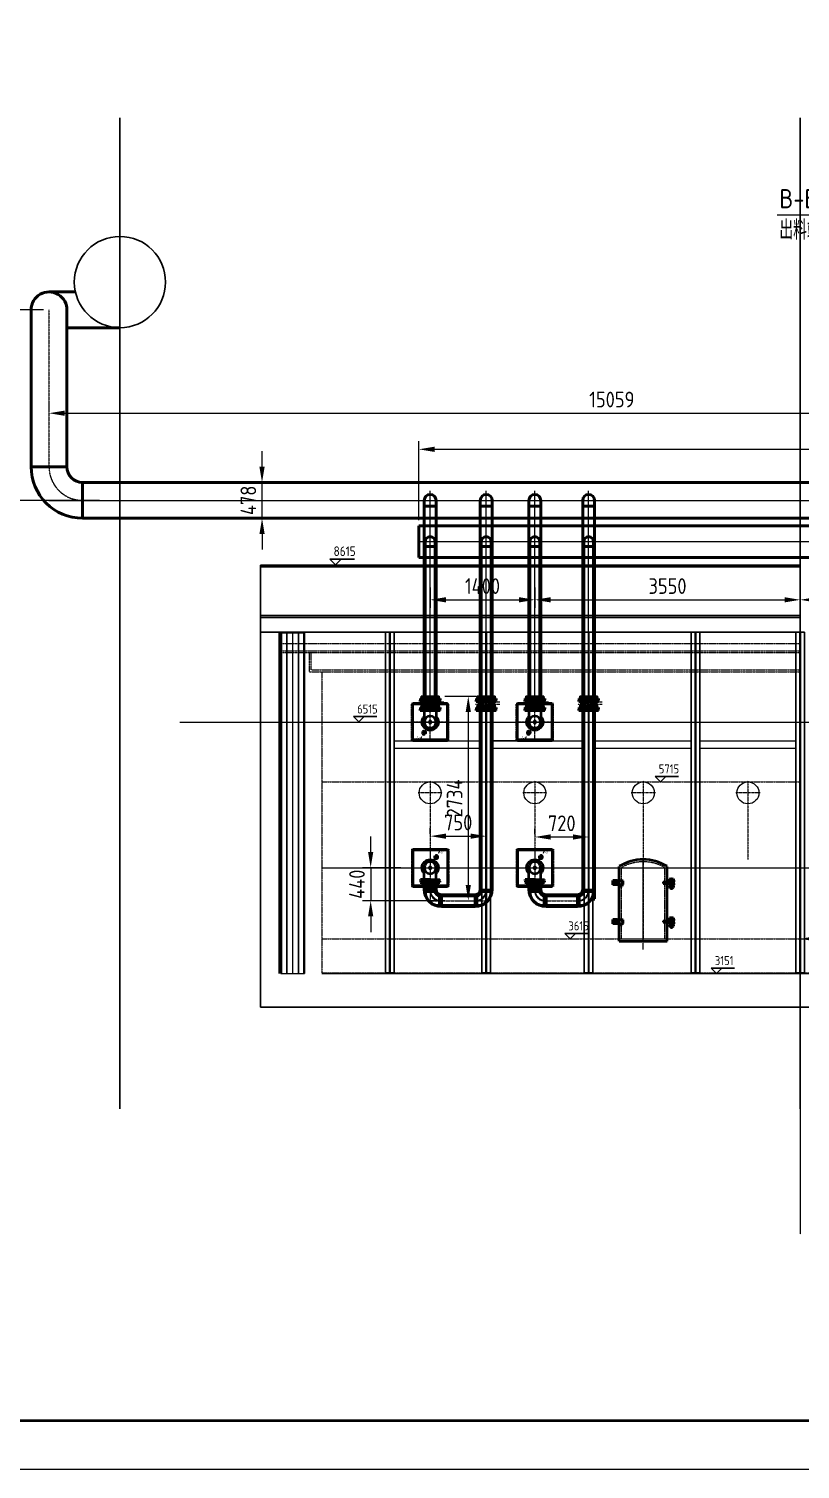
# Model space of a CAD drawing. Header units: millimetres. Extents: x -11969 to 47316, y 514 to 81306.
# Drawn here: x 6634 to 16953, y 42696 to 61964 of the extents above; entities that cross this region are included whole.
import ezdxf

# ---------------------------------------------------------------- set-up
doc = ezdxf.new("R2010")
doc.units = ezdxf.units.MM
for name, pattern in [('CENTER', [2, 1.25, -0.25, 0.25, -0.25]), ('DASHED2', [0.375, 0.25, -0.125]), ('PHANTOM2', [1.25, 0.625, -0.125, 0.125, -0.125, 0.125, -0.125])]:
    doc.linetypes.add(name, pattern=pattern)
for name, color, linetype, lineweight in [('2D', 4, 'PHANTOM2', 20), ('BIAOZHU', 3, 'Continuous', 25), ('gas', 2, 'Continuous', 50), ('SHI', 7, 'Continuous', 40), ('WEN', 3, 'Continuous', 20), ('XI', 2, 'Continuous', 20), ('XU', 6, 'DASHED2', 20), ('ZHONG', 1, 'CENTER', 20)]:
    doc.layers.add(name, color=color, linetype=linetype, lineweight=lineweight)
doc.layers.add('air', color=7, linetype='Continuous', lineweight=50, true_color=0x77bec0)
doc.layers.add('HAN', color=9, linetype='Continuous')
doc.styles.add('GB', font='gbenor.shx', dxfattribs={"bigfont": 'gbcbig.shx'})
doc.dimstyles.new('ISO-25$0', dxfattribs={"dimscale": 40, "dimtxt": 3.5, "dimasz": 3.5, "dimexe": 1, "dimexo": 0.2, "dimgap": 1.2, "dimtad": 1, "dimtoh": 1, "dimdec": 1, "dimzin": 9, "dimdsep": 46, "dimtxsty": 'GB', "dimcen": 0, "dimclrd": 3, "dimclre": 3, "dimclrt": 256, "dimadec": 0, "dimazin": 2, "dimtfac": 1, "dimtdec": 1, "dimtix": 1, "dimtmove": 0, "dimatfit": 3, "dimldrblk": 'DOTSMALL', "dimfxl": 0, "dimlwd": -1, "dimlwe": 20, "dimarcsym": 0})
doc.dimstyles.new('ISO-60', dxfattribs={"dimscale": 60, "dimtxt": 3.5, "dimasz": 3.5, "dimexe": 1.8, "dimexo": 1.25, "dimgap": 1.3, "dimtad": 1, "dimrnd": 1, "dimdsep": 46, "dimtxsty": 'GB', "dimcen": 0, "dimclrd": 3, "dimclre": 3, "dimclrt": 256, "dimadec": 0, "dimazin": 0, "dimtfac": 1, "dimtix": 1, "dimtmove": 0, "dimatfit": 3, "dimldrblk": 'DOTSMALL', "dimfxl": 0, "dimlwd": 20, "dimlwe": 20, "dimarcsym": 0})

# ---------------------------------------------------------------- blocks, each defined once
blk = doc.blocks.new('正标高')
at = {"layer": 'BIAOZHU'}
for p, q in [((-2.4, 2.4), (8, 2.4)), ((-2.4, 2.4), (0, 0)), ((2.4, 2.4), (0, 0))]:
    blk.add_line(p, q, dxfattribs=at)
at = {"layer": 'BIAOZHU', "style": 'GB', "flags": 10}
blk.add_attdef('+', (-3.12, 3.76), '', height=4, dxfattribs=at)
at = {"layer": 'BIAOZHU', "style": 'GB'}
blk.add_attdef('1000', (-0.7624, 3.76), '', height=4, dxfattribs=at)
blk = doc.blocks.new('A$C62880422')
at = {"layer": '2D'}
for p, q in [((0, 6), (0, 506)), ((0, 506), (18, 506)), ((482, 506), (500, 506)), ((500, 6), (500, 506)), ((0, 6), (18, 6)), ((483, 6), (500, 6))]:
    blk.add_line(p, q, dxfattribs=at)
at = {"layer": 'SHI'}
for p, q in [((20, 6), (20, 506)), ((20, 506), (480, 506)), ((20, 494), (480, 494)), ((250, 428), (120, 428)), ((120, 428), (120, 413)), ((250, 413), (120, 413)), ((133, 454), (250, 454)), ((133, 440), (133, 454)), ((133, 440), (250, 440)), ((150, 431), (147, 428)), ((250, 431), (150, 431)), ((161, 454), (163, 456)), ((163, 456), (250, 456)), ((171, 413), (171, 256)), ((184, 431), (184, 440)), ((338, 456), (250, 456)), ((368, 454), (250, 454)), ((368, 440), (250, 440)), ((250, 431), (350, 431)), ((250, 428), (380, 428)), ((250, 413), (380, 413)), ((317, 431), (317, 440)), ((330, 413), (330, 256)), ((340, 454), (338, 456)), ((350, 431), (353, 428)), ((368, 440), (368, 454)), ((380, 428), (380, 413)), ((480, 6), (480, 506)), ((20, 18), (480, 18)), ((20, 6), (480, 6)), ((314, 108), (319, 98)), ((346, 127), (352, 117))]:
    blk.add_line(p, q, dxfattribs=at)
for radius in [79.5, 13.5]:
    blk.add_circle((250, 256), radius, dxfattribs=at)
blk.add_arc((250, 256), 110, 136.5544, 43.4456, dxfattribs=at)
blk.add_ellipse((330, 118), major_axis=(9.6, -16.7), ratio=0.984808, start_param=1.570796, end_param=4.712389, dxfattribs=at)
for major_axis, ratio in [((-16.5, -9.5), 0.984808), ((-13.4, -7.7), 0.95304)]:
    blk.add_ellipse((336, 108), major_axis=major_axis, ratio=ratio, dxfattribs=at)
at = {"layer": 'WEN', "color": 3, "lineweight": 20}
blk.add_line((366, 56), (381, 29), dxfattribs=at)
at = {"layer": 'WEN', "color": 3}
blk.add_solid([(363, 54), (369, 58), (355, 74)], dxfattribs=at)
at = {"layer": 'ZHONG'}
for p, q in [((80, 486), (80, 512)), ((138, 435), (138, 405)), ((250, 26), (250, 487)), ((363, 435), (363, 405)), ((420, 486), (420, 512)), ((14, 256), (486, 256)), ((80, 27), (80, 0)), ((317, 97), (355, 119)), ((319, 137), (347, 89)), ((420, 27), (420, 0))]:
    blk.add_line(p, q, dxfattribs=at)
at = {"layer": 'ZHONG', "ltscale": 0.2}
for p, q in [((150, 434), (150, 460)), ((350, 434), (350, 460))]:
    blk.add_line(p, q, dxfattribs=at)
at = {"layer": 'WEN', "insert": (388, 59), "char_height": 21, "width": 46.34, "attachment_point": 1, "style": 'GB'}
blk.add_mtext('点火孔', dxfattribs=at)
blk = doc.blocks.new('*D43')
at = {"layer": 'Defpoints', "color": 0}
for p in [(16953, 50191), (18353, 50191), (18353, 49791)]:
    blk.add_point(p, dxfattribs=at)
at = {"layer": 'WEN', "color": 3, "linetype": 'ByBlock', "lineweight": 20}
for p, q in [((16953, 50183), (16953, 49751)), ((18353, 50183), (18353, 49751))]:
    blk.add_line(p, q, dxfattribs=at)
at = {"layer": 'WEN', "color": 3}
blk.add_line((17093, 49791), (18213, 49791), dxfattribs=at)
for points in [[(17093, 49814), (17093, 49768), (16953, 49791)], [(18213, 49814), (18213, 49768), (18353, 49791)]]:
    blk.add_solid(points, dxfattribs=at)
at = {"layer": 'WEN', "insert": (17653, 49909), "char_height": 140, "attachment_point": 5, "style": 'GB'}
blk.add_mtext('1400', dxfattribs=at)
blk = doc.blocks.new('_DotSmall')
at = {"color": 0, "linetype": 'ByBlock', "const_width": 0.5}
blk.add_lwpolyline([(-0.0625, 0, 1), (0.0625, 0, 1)], format="xyb", close=True, dxfattribs=at)
blk = doc.blocks.new('A$C7B3D596B')
at = {"layer": 'HAN'}
for p, q in [((0, 4556), (0, 0)), ((0, 4556), (116, 4556)), ((54, 4556), (54, 0)), ((62, 4556), (62, 0)), ((116, 4556), (116, 0)), ((0, 0), (116, 0))]:
    blk.add_line(p, q, dxfattribs=at)
at = {"layer": 'ZHONG', "color": 1}
blk.add_line((58, 4556), (58, 0), dxfattribs=at)
blk = doc.blocks.new('A$C057B138B')
for p, q in [((545, 841), (545, -3715)), ((552, 841), (552, -3715)), ((623, 841), (623, -3715)), ((781, 841), (781, -3715)), ((852, 841), (852, -3715)), ((859, 841), (859, -3715))]:
    blk.add_line(p, q)
at = {"layer": 'ZHONG', "color": 1, "ltscale": 0.5}
blk.add_line((702, 841), (702, -3715), dxfattribs=at)
blk = doc.blocks.new('A$C74004488')
at = {"layer": 'WEN'}
for p, q in [((0, 4556), (314, 4556)), ((0, 0), (314, 0))]:
    blk.add_line(p, q, dxfattribs=at)
blk.add_blockref('A$C057B138B', (-545, 3715))
blk = doc.blocks.new('A$C63FB37FF')
at = {"layer": '2D'}
for p, q in [((122, 143), (122, 1095)), ((702, 143), (702, 1095)), ((122, 143), (702, 143))]:
    blk.add_line(p, q, dxfattribs=at)
blk.add_arc((412, 593), 580, 60, 120, dxfattribs=at)
at = {"layer": 'HAN'}
for p, q in [((778, 816), (778, 826)), ((803, 816), (803, 826)), ((778, 296), (778, 306)), ((803, 296), (803, 306))]:
    blk.add_line(p, q, dxfattribs=at)
at = {"layer": 'SHI'}
for p, q in [((92, 113), (92, 1112)), ((732, 113), (732, 1112)), ((4, 863), (4, 923)), ((64, 923), (4, 923)), ((64, 863), (4, 863)), ((142, 918), (9, 918)), ((9, 918), (9, 897)), ((9, 888), (9, 868)), ((9, 868), (142, 868)), ((64, 918), (64, 923)), ((64, 863), (64, 868)), ((92, 848), (132, 848)), ((132, 868), (132, 848)), ((142, 868), (142, 918)), ((681, 903), (681, 883)), ((681, 903), (816, 903)), ((681, 883), (816, 883)), ((761, 926), (761, 906)), ((761, 926), (821, 926)), ((761, 906), (821, 906)), ((761, 883), (761, 863)), ((761, 883), (821, 883)), ((761, 863), (821, 863)), ((770, 945), (763, 941)), ((763, 941), (763, 926)), ((763, 926), (818, 926)), ((770, 855), (763, 851)), ((763, 851), (763, 830)), ((770, 826), (763, 830)), ((768, 863), (768, 855)), ((768, 863), (814, 863)), ((768, 855), (814, 855)), ((770, 945), (811, 945)), ((770, 855), (811, 855)), ((770, 826), (811, 826)), ((776, 906), (776, 903)), ((776, 818), (776, 826)), ((806, 818), (776, 818)), ((776, 818), (778, 816)), ((777, 941), (777, 926)), ((777, 851), (777, 830)), ((778, 816), (803, 816)), ((803, 816), (806, 818)), ((805, 941), (805, 926)), ((805, 851), (805, 830)), ((806, 906), (806, 903)), ((806, 818), (806, 826)), ((811, 945), (818, 941)), ((811, 855), (818, 851)), ((811, 826), (818, 830)), ((814, 863), (814, 855)), ((816, 903), (816, 883)), ((818, 941), (818, 926)), ((818, 851), (818, 830)), ((821, 926), (821, 906)), ((821, 883), (821, 863)), ((64, 403), (4, 403)), ((4, 343), (4, 403)), ((142, 398), (9, 398)), ((9, 398), (9, 377)), ((64, 398), (64, 403)), ((142, 348), (142, 398)), ((761, 406), (761, 386)), ((761, 406), (821, 406)), ((761, 386), (821, 386)), ((770, 425), (763, 421)), ((763, 421), (763, 406)), ((763, 406), (818, 406)), ((770, 425), (811, 425)), ((776, 386), (776, 383)), ((777, 421), (777, 406)), ((805, 421), (805, 406)), ((806, 386), (806, 383)), ((811, 425), (818, 421)), ((818, 421), (818, 406)), ((821, 406), (821, 386)), ((64, 343), (4, 343)), ((9, 368), (9, 348)), ((9, 348), (142, 348)), ((64, 343), (64, 348)), ((92, 328), (132, 328)), ((132, 348), (132, 328)), ((681, 383), (681, 363)), ((681, 383), (816, 383)), ((681, 363), (816, 363)), ((761, 363), (761, 343)), ((761, 363), (821, 363)), ((761, 343), (821, 343)), ((770, 335), (763, 331)), ((763, 331), (763, 310)), ((770, 306), (763, 310)), ((768, 343), (768, 335)), ((768, 343), (814, 343)), ((768, 335), (814, 335)), ((770, 335), (811, 335)), ((770, 306), (811, 306)), ((776, 298), (776, 306)), ((806, 298), (776, 298)), ((776, 298), (778, 296)), ((777, 331), (777, 310)), ((778, 296), (803, 296)), ((803, 296), (806, 298)), ((805, 331), (805, 310)), ((806, 298), (806, 306)), ((811, 335), (818, 331)), ((811, 306), (818, 310)), ((814, 343), (814, 335)), ((816, 383), (816, 363)), ((818, 331), (818, 310)), ((821, 363), (821, 343)), ((92, 113), (732, 113))]:
    blk.add_line(p, q, dxfattribs=at)
for points in [[(48, 869), (61, 893), (48, 917), (20, 917), (6, 893), (20, 869)], [(48, 349), (61, 373), (48, 397), (20, 397), (6, 373), (20, 349)]]:
    blk.add_lwpolyline(points, close=True, dxfattribs=at)
for centre in [(34, 893), (34, 373)]:
    blk.add_circle(centre, 24, dxfattribs=at)
for centre, radius, start, end in [((412, 593), 610, 58.3593, 121.6407), ((767, 932), 12.6, 41.5501, 78.4499), ((767, 842), 12.6, 41.5501, 78.4499), ((767, 839), 12.6, 281.5501, 318.4499), ((791, 919), 26, 57.7958, 122.2042), ((791, 829), 26, 57.7958, 122.2042), ((791, 852), 26, 237.7958, 302.2042), ((814, 932), 12.6, 101.5501, 138.4499), ((814, 842), 12.6, 101.5501, 138.4499), ((814, 839), 12.6, 221.5501, 258.4499), ((767, 412), 12.6, 41.5501, 78.4499), ((791, 399), 26, 57.7958, 122.2042), ((814, 412), 12.6, 101.5501, 138.4499), ((767, 322), 12.6, 41.5501, 78.4499), ((767, 319), 12.6, 281.5501, 318.4499), ((791, 309), 26, 57.7958, 122.2042), ((791, 332), 26, 237.7958, 302.2042), ((814, 322), 12.6, 101.5501, 138.4499), ((814, 319), 12.6, 221.5501, 258.4499)]:
    blk.add_arc(centre, radius, start, end, dxfattribs=at)
at = {"layer": 'XU'}
for p, q in [((9, 897), (9, 888)), ((64, 918), (64, 868)), ((92, 918), (92, 868)), ((732, 903), (732, 883)), ((774, 906), (774, 926)), ((774, 903), (774, 883)), ((774, 883), (774, 863)), ((776, 926), (776, 906)), ((776, 903), (776, 863)), ((806, 926), (806, 906)), ((806, 903), (806, 863)), ((807, 906), (807, 926)), ((807, 903), (807, 883)), ((807, 883), (807, 863)), ((64, 398), (64, 348)), ((92, 398), (92, 348)), ((774, 386), (774, 406)), ((776, 406), (776, 386)), ((806, 406), (806, 386)), ((807, 386), (807, 406)), ((9, 377), (9, 368)), ((732, 383), (732, 363)), ((774, 383), (774, 363)), ((774, 363), (774, 343)), ((776, 383), (776, 343)), ((806, 383), (806, 343)), ((807, 383), (807, 363)), ((807, 363), (807, 343))]:
    blk.add_line(p, q, dxfattribs=at)
for centre in [(34, 893), (34, 373)]:
    blk.add_circle(centre, 16.5, dxfattribs=at)
at = {"layer": 'ZHONG', "ltscale": 2}
blk.add_line((412, 0), (412, 1215), dxfattribs=at)
at = {"layer": 'ZHONG'}
for p, q in [((67, 893), (0, 893)), ((62, 893), (6, 893)), ((34, 859), (34, 926)), ((34, 865), (34, 913)), ((791, 951), (791, 860)), ((791, 946), (791, 810)), ((34, 339), (34, 406)), ((34, 345), (34, 393)), ((791, 431), (791, 340)), ((791, 426), (791, 290)), ((67, 373), (0, 373)), ((62, 373), (6, 373))]:
    blk.add_line(p, q, dxfattribs=at)
blk = doc.blocks.new('蝶阀-DN125')
for p, q in [((-120, 80), (120, 80)), ((-120, 80), (-120, 63)), ((-120, 63), (-90, 63)), ((-120, 57), (-90, 57)), ((-120, 40), (-120, 57)), ((-120, 40), (120, 40)), ((-88, 60), (-90, 63)), ((-88, 60), (-90, 57)), ((-88, 60), (87, 60)), ((-88, 40), (-88, 0)), ((-88, 60), (87, 60)), ((-88, -40), (87, 40)), ((-88, -40), (-88, 0)), ((87, -40), (87, 40)), ((87, 60), (91, 63)), ((87, 60), (91, 57)), ((87, 40), (87, 10)), ((91, 63), (120, 63)), ((91, 57), (120, 57)), ((120, 80), (120, 63)), ((120, 40), (120, 57)), ((-120, -40), (120, -40)), ((-120, -40), (-120, -57)), ((-120, -57), (-90, -57)), ((-120, -63), (-90, -63)), ((-120, -80), (-120, -63)), ((-120, -80), (120, -80)), ((-88, -60), (-90, -57)), ((-88, -60), (-90, -63)), ((-88, -60), (87, -60)), ((-88, -60), (87, -60)), ((87, -60), (91, -57)), ((87, -60), (91, -63)), ((91, -57), (120, -57)), ((91, -63), (120, -63)), ((120, -40), (120, -57)), ((120, -80), (120, -63))]:
    blk.add_line(p, q)
at = {"layer": 'ZHONG'}
for p, q in [((183, 0), (-110, 0)), ((-100, 91), (-100, 34)), ((100, 91), (100, 34)), ((-100, -91), (-100, -34)), ((100, -91), (100, -34))]:
    blk.add_line(p, q, dxfattribs=at)
blk = doc.blocks.new('蝶阀-DN150')
blk.add_line((-100, -40), (100, 40))
at = {"layer": 'SHI'}
for p, q in [((-133, 80), (132, 80)), ((-133, 80), (-133, 63)), ((-133, 63), (-103, 63)), ((-133, 57), (-103, 57)), ((-133, 40), (-133, 57)), ((-133, 40), (132, 40)), ((-100, 60), (-103, 63)), ((-100, 60), (-103, 57)), ((-100, 60), (100, 60)), ((-100, 60), (100, 60)), ((-100, 40), (-100, 0)), ((-100, -40), (-100, 0)), ((100, 60), (103, 63)), ((100, 60), (103, 57)), ((100, 40), (100, 10)), ((100, -40), (100, 40)), ((103, 63), (132, 63)), ((103, 57), (132, 57)), ((132, 80), (132, 63)), ((132, 40), (132, 57)), ((-133, -40), (132, -40)), ((-133, -40), (-133, -57)), ((-133, -57), (-103, -57)), ((-133, -63), (-103, -63)), ((-133, -80), (-133, -63)), ((-133, -80), (132, -80)), ((-100, -60), (-103, -57)), ((-100, -60), (-103, -63)), ((-100, -60), (100, -60)), ((-100, -60), (100, -60)), ((100, -60), (103, -57)), ((100, -60), (103, -63)), ((103, -57), (132, -57)), ((103, -63), (132, -63)), ((132, -40), (132, -57)), ((132, -80), (132, -63))]:
    blk.add_line(p, q, dxfattribs=at)
at = {"layer": 'ZHONG'}
for p, q in [((183, 0), (-144, 0)), ((-112, 100), (-112, 30)), ((112, 29), (112, 100)), ((-112, -100), (-112, -26)), ((112, -23), (112, -100))]:
    blk.add_line(p, q, dxfattribs=at)
blk = doc.blocks.new('*D72')
at = {"layer": 'Defpoints', "color": 0}
for p in [(6904, 56760), (21963, 56822), (21963, 55895)]:
    blk.add_point(p, dxfattribs=at)
at = {"layer": 'WEN', "color": 3, "lineweight": 20}
for p, q in [((6904, 56835), (6904, 56930)), ((21963, 55970), (21963, 56930)), ((7114, 56822), (21753, 56822))]:
    blk.add_line(p, q, dxfattribs=at)
at = {"layer": 'WEN', "color": 3}
for points in [[(7114, 56857), (7114, 56787), (6904, 56822)], [(21753, 56857), (21753, 56787), (21963, 56822)]]:
    blk.add_solid(points, dxfattribs=at)
at = {"layer": 'WEN', "insert": (14433, 57005), "char_height": 210, "attachment_point": 5, "style": 'GB'}
blk.add_mtext('15059', dxfattribs=at)
blk = doc.blocks.new('*D73')
at = {"layer": 'Defpoints', "color": 0}
for p in [(12003, 54565), (13403, 54565), (13403, 54326)]:
    blk.add_point(p, dxfattribs=at)
at = {"layer": 'WEN', "color": 3, "lineweight": 20}
for p, q in [((12003, 54490), (12003, 54218)), ((13403, 54490), (13403, 54218)), ((12213, 54326), (13193, 54326))]:
    blk.add_line(p, q, dxfattribs=at)
at = {"layer": 'WEN', "color": 3}
for points in [[(12213, 54361), (12213, 54291), (12003, 54326)], [(13193, 54361), (13193, 54291), (13403, 54326)]]:
    blk.add_solid(points, dxfattribs=at)
at = {"layer": 'WEN', "insert": (12703, 54509), "char_height": 210, "attachment_point": 5, "style": 'GB'}
blk.add_mtext('1400', dxfattribs=at)
blk = doc.blocks.new('*D75')
at = {"layer": 'Defpoints', "color": 0}
for p in [(13403, 54565), (16953, 54657), (16953, 54326)]:
    blk.add_point(p, dxfattribs=at)
at = {"layer": 'WEN', "color": 3, "lineweight": 20}
for p, q in [((16953, 54582), (16953, 54218)), ((13403, 54490), (13403, 54218)), ((13613, 54326), (16743, 54326))]:
    blk.add_line(p, q, dxfattribs=at)
at = {"layer": 'WEN', "color": 3}
for points in [[(13613, 54361), (13613, 54291), (13403, 54326)], [(16743, 54361), (16743, 54291), (16953, 54326)]]:
    blk.add_solid(points, dxfattribs=at)
at = {"layer": 'WEN', "insert": (15178, 54509), "char_height": 210, "attachment_point": 5, "style": 'GB'}
blk.add_mtext('3550', dxfattribs=at)
blk = doc.blocks.new('*D76')
at = {"layer": 'Defpoints', "color": 0}
for p in [(16953, 54511), (20403, 54511), (20403, 54326)]:
    blk.add_point(p, dxfattribs=at)
at = {"layer": 'WEN', "color": 3, "lineweight": 20}
for p, q in [((16953, 54436), (16953, 54218)), ((20403, 54436), (20403, 54218)), ((17163, 54326), (20193, 54326))]:
    blk.add_line(p, q, dxfattribs=at)
at = {"layer": 'WEN', "color": 3}
for points in [[(17163, 54361), (17163, 54291), (16953, 54326)], [(20193, 54361), (20193, 54291), (20403, 54326)]]:
    blk.add_solid(points, dxfattribs=at)
at = {"layer": 'WEN', "insert": (18678, 54509), "char_height": 210, "attachment_point": 5, "style": 'GB'}
blk.add_mtext('3450', dxfattribs=at)
blk = doc.blocks.new('*D77')
at = {"layer": 'Defpoints', "color": 0}
for p in [(12003, 51118), (12753, 51164), (12753, 51145)]:
    blk.add_point(p, dxfattribs=at)
at = {"layer": 'WEN', "color": 3, "lineweight": 20}
for p, q in [((12003, 51193), (12003, 51272)), ((12753, 51220), (12753, 51272)), ((12213, 51164), (12543, 51164))]:
    blk.add_line(p, q, dxfattribs=at)
at = {"layer": 'WEN', "color": 3}
for points in [[(12213, 51199), (12213, 51129), (12003, 51164)], [(12543, 51199), (12543, 51129), (12753, 51164)]]:
    blk.add_solid(points, dxfattribs=at)
at = {"layer": 'WEN', "insert": (12378, 51347), "char_height": 210, "attachment_point": 5, "style": 'GB'}
blk.add_mtext('750', dxfattribs=at)
blk = doc.blocks.new('*D78')
at = {"layer": 'Defpoints', "color": 0}
for p in [(13403, 51115), (14123, 51153), (14123, 51115)]:
    blk.add_point(p, dxfattribs=at)
at = {"layer": 'WEN', "color": 3, "lineweight": 20}
for p, q in [((13403, 51190), (13403, 51261)), ((14123, 51190), (14123, 51261)), ((13613, 51153), (13913, 51153))]:
    blk.add_line(p, q, dxfattribs=at)
at = {"layer": 'WEN', "color": 3}
for points in [[(13613, 51188), (13613, 51118), (13403, 51153)], [(13913, 51188), (13913, 51118), (14123, 51153)]]:
    blk.add_solid(points, dxfattribs=at)
at = {"layer": 'WEN', "insert": (13763, 51336), "char_height": 210, "attachment_point": 5, "style": 'GB'}
blk.add_mtext('720', dxfattribs=at)
blk = doc.blocks.new('*D86')
at = {"color": 3, "lineweight": 20}
for p, q in [((11853, 55392), (11853, 56447)), ((12063, 56339), (25843, 56339)), ((26053, 56299), (26053, 56447))]:
    blk.add_line(p, q, dxfattribs=at)
at = {"color": 3}
for points in [[(12063, 56374), (12063, 56304), (11853, 56339)], [(25843, 56374), (25843, 56304), (26053, 56339)]]:
    blk.add_solid(points, dxfattribs=at)
at = {"layer": 'Defpoints', "color": 0}
for p in [(26053, 56339), (26053, 56224), (11853, 55317)]:
    blk.add_point(p, dxfattribs=at)
at = {"insert": (18953, 56522), "char_height": 210, "attachment_point": 5, "style": 'GB'}
blk.add_mtext('14200', dxfattribs=at)
blk = doc.blocks.new('*D87')
at = {"color": 3, "lineweight": 20}
for p, q in [((9754, 56105), (9754, 56315)), ((9679, 55895), (9646, 55895)), ((9754, 55417), (9754, 55895)), ((9679, 55417), (9646, 55417)), ((9754, 55207), (9754, 54997))]:
    blk.add_line(p, q, dxfattribs=at)
at = {"color": 3}
for points in [[(9719, 56105), (9789, 56105), (9754, 55895)], [(9719, 55207), (9789, 55207), (9754, 55417)]]:
    blk.add_solid(points, dxfattribs=at)
at = {"layer": 'Defpoints', "color": 0}
for p in [(9754, 55895), (9754, 55895), (9754, 55417)]:
    blk.add_point(p, dxfattribs=at)
at = {"insert": (9571, 55656), "char_height": 210, "attachment_point": 5, "rotation": 90, "style": 'GB'}
blk.add_mtext('478', dxfattribs=at)
blk = doc.blocks.new('*D96')
at = {"layer": 'BIAOZHU', "color": 3, "lineweight": 20}
for p, q in [((6829, 58205), (5558, 58205)), ((5666, 57995), (5666, 55866)), ((7578, 55656), (5558, 55656))]:
    blk.add_line(p, q, dxfattribs=at)
at = {"layer": 'BIAOZHU', "color": 3}
for points in [[(5631, 57995), (5701, 57995), (5666, 58205)], [(5631, 55866), (5701, 55866), (5666, 55656)]]:
    blk.add_solid(points, dxfattribs=at)
at = {"layer": 'Defpoints', "color": 0}
for p in [(6904, 58205), (5666, 55656), (7653, 55656)]:
    blk.add_point(p, dxfattribs=at)
at = {"layer": 'BIAOZHU', "insert": (5483, 56931), "char_height": 210, "attachment_point": 5, "rotation": 90, "style": 'GB'}
blk.add_mtext('2549', dxfattribs=at)
blk = doc.blocks.new('*D102')
at = {"layer": 'BIAOZHU', "color": 3, "lineweight": 20}
for p, q in [((12198, 53035), (12621, 53035)), ((12513, 52825), (12513, 50511)), ((12349, 50301), (12621, 50301))]:
    blk.add_line(p, q, dxfattribs=at)
at = {"layer": 'BIAOZHU', "color": 3}
for points in [[(12478, 52825), (12548, 52825), (12513, 53035)], [(12478, 50511), (12548, 50511), (12513, 50301)]]:
    blk.add_solid(points, dxfattribs=at)
at = {"layer": 'Defpoints', "color": 0}
for p in [(12123, 53035), (12274, 50301), (12513, 50301)]:
    blk.add_point(p, dxfattribs=at)
at = {"layer": 'BIAOZHU', "insert": (12330, 51668), "char_height": 210, "attachment_point": 5, "rotation": 90, "style": 'GB'}
blk.add_mtext('2734', dxfattribs=at)
blk = doc.blocks.new('*D107')
at = {"layer": 'BIAOZHU', "color": 3, "lineweight": 20}
for p, q in [((11207, 50951), (11207, 51161)), ((11612, 50741), (11099, 50741)), ((11207, 50741), (11207, 50301)), ((12199, 50301), (11099, 50301)), ((11207, 50091), (11207, 49881))]:
    blk.add_line(p, q, dxfattribs=at)
at = {"layer": 'BIAOZHU', "color": 3}
for points in [[(11172, 50951), (11242, 50951), (11207, 50741)], [(11172, 50091), (11242, 50091), (11207, 50301)]]:
    blk.add_solid(points, dxfattribs=at)
at = {"layer": 'Defpoints', "color": 0}
for p in [(11687, 50741), (11207, 50301), (12274, 50301)]:
    blk.add_point(p, dxfattribs=at)
at = {"layer": 'BIAOZHU', "insert": (11024, 50521), "char_height": 210, "attachment_point": 5, "rotation": 90, "style": 'GB'}
blk.add_mtext('440', dxfattribs=at)

msp = doc.modelspace()

# ---------------------------------------------------------------- linework, layer by layer
for p, q in [((12832.355, 50450.897), (12673.355, 50450.897)), ((14202.355, 50450.897), (14043.355, 50450.897)), ((16735.855, 49325), (16735.855, 49335.007))]:
    msp.add_line(p, q)
at = {"layer": '2D'}
for p, q in [((9987.855, 53741.007), (16952.855, 53741.007)), ((9987.855, 53641.007), (16952.855, 53641.007)), ((9987.855, 53621.007), (16952.855, 53621.007)), ((10390.855, 53361.007), (10390.855, 53621.007)), ((10410.855, 53391.007), (10410.855, 53621.007)), ((10410.855, 53391.007), (16952.855, 53391.007)), ((10390.855, 53361.007), (16952.855, 53361.007)), ((10552.855, 53361.007), (10552.855, 49327)), ((10552.855, 51891.007), (16952.855, 51891.007)), ((10552.855, 49791.007), (23352.855, 49791.007)), ((10552.855, 49335.007), (23352.855, 49335.007))]:
    msp.add_line(p, q, dxfattribs=at)
at = {"layer": 'air'}
for p, q in [((11852.855, 55317.007), (25652.855, 55317.007)), ((11852.855, 55317.007), (11852.855, 54891.007)), ((11936.355, 53035.014), (11936.355, 55104.007)), ((11936.355, 55037.507), (12069.355, 55037.507)), ((12069.355, 53035.014), (12069.355, 55104.007)), ((12686.355, 50425.897), (12686.355, 55104.007)), ((12686.355, 55037.507), (12819.355, 55037.507)), ((12819.355, 50425.897), (12819.355, 55104.007)), ((13336.355, 53035.014), (13336.355, 55104.007)), ((13336.355, 55037.507), (13469.355, 55037.507)), ((13469.355, 53035.014), (13469.355, 55104.007)), ((14056.355, 50425.897), (14056.355, 55104.007)), ((14056.355, 55037.507), (14189.355, 55037.507)), ((14189.355, 50301.897), (14189.355, 55104.007)), ((11852.855, 54891.007), (25652.855, 54891.007)), ((11936.355, 50425.897), (11936.355, 50520.897)), ((12069.355, 50425.897), (12069.355, 50520.897)), ((13336.355, 50425.897), (13336.355, 50520.897)), ((13469.355, 50425.897), (13469.355, 50520.897)), ((11936.355, 50425.897), (12069.355, 50425.897)), ((12127.855, 50234.397), (12127.855, 50367.397)), ((12127.855, 50367.397), (12627.855, 50367.397)), ((12627.855, 50234.397), (12627.855, 50367.397)), ((12819.355, 50425.897), (12686.355, 50425.897)), ((13336.355, 50425.897), (13469.355, 50425.897)), ((13527.855, 50234.397), (13527.855, 50367.397)), ((13997.855, 50367.397), (13527.855, 50367.397)), ((13997.855, 50234.397), (13997.855, 50367.397)), ((14189.355, 50425.897), (14056.355, 50425.897)), ((12127.855, 50234.397), (12627.855, 50234.397)), ((13527.855, 50234.397), (13997.855, 50234.397))]:
    msp.add_line(p, q, dxfattribs=at)
for centre, radius, start, end in [((12002.855, 55104.007), 66.5, 0, 180), ((12752.855, 55104.007), 66.5, 0, 180), ((13402.855, 55104.007), 66.5, 0, 180), ((14122.855, 55104.007), 66.5, 0, 180), ((12127.855, 50425.897), 191.5, 180, 270), ((12127.855, 50425.897), 58.5, 180, 270), ((12627.855, 50425.897), 191.5, 270, 0), ((12627.855, 50425.897), 58.5, 270, 0), ((13527.855, 50425.897), 191.5, 180, 270), ((13527.855, 50425.897), 58.5, 180, 270), ((13997.855, 50425.897), 191.5, 270, 0), ((13997.855, 50425.897), 58.5, 270, 0)]:
    msp.add_arc(centre, radius, start, end, dxfattribs=at)
at = {"layer": 'BIAOZHU'}
for p, q in [((7852.855, 47514.775), (7852.855, 60772.255)), ((16952.855, 47514.775), (16952.855, 60772.255))]:
    msp.add_line(p, q, dxfattribs=at)
msp.add_circle((7852.855, 58576.007), 610, dxfattribs=at)
at = {"layer": 'gas'}
for p, q in [((6903.973, 58444.007), (7257.308, 58444.007)), ((6664.973, 56106.007), (6664.973, 58205.007)), ((7142.973, 56106.007), (7142.855, 58212.507)), ((7142.869, 57966.007), (7852.855, 57966.007)), ((6664.973, 56106.007), (7142.973, 56106.007)), ((7353.973, 55895.007), (21962.855, 55895.007)), ((7353.973, 55417.007), (7353.973, 55895.007)), ((11923.355, 53006.014), (11923.355, 55656.007)), ((11923.355, 55576.507), (12082.355, 55576.507)), ((12082.355, 53006.014), (12082.355, 55656.007)), ((12673.355, 50450.897), (12673.355, 55656.007)), ((12673.355, 55576.507), (12832.355, 55576.507)), ((12832.355, 50450.897), (12832.355, 55656.007)), ((13323.355, 53006.014), (13323.355, 55656.007)), ((13323.355, 55576.507), (13482.355, 55576.507)), ((13482.355, 53006.014), (13482.355, 55656.007)), ((14043.355, 50450.897), (14043.355, 55656.007)), ((14043.355, 55576.507), (14202.355, 55576.507)), ((14202.355, 50326.897), (14202.355, 55656.007)), ((7353.973, 55417.007), (21962.855, 55417.007)), ((11923.355, 50450.897), (11923.355, 50548.014)), ((12082.355, 50450.897), (12082.355, 50548.014)), ((13323.355, 50450.897), (13323.355, 50548.014)), ((13482.355, 50450.897), (13482.355, 50548.014)), ((11923.355, 50450.897), (12082.355, 50450.897)), ((12152.855, 50221.397), (12152.855, 50380.397)), ((12152.855, 50380.397), (12602.855, 50380.397)), ((12602.855, 50221.397), (12602.855, 50380.397)), ((13323.355, 50450.897), (13482.355, 50450.897)), ((13552.855, 50221.397), (13552.855, 50380.397)), ((13972.855, 50380.397), (13552.855, 50380.397)), ((13972.855, 50221.397), (13972.855, 50380.397)), ((12152.855, 50221.397), (12602.855, 50221.397)), ((13972.855, 50221.397), (13552.855, 50221.397))]:
    msp.add_line(p, q, dxfattribs=at)
for centre, radius, start, end in [((6903.973, 58205.007), 239, 358.2080376, 180), ((7353.973, 56106.007), 689, 180, 270), ((7353.973, 56106.007), 211, 180, 270), ((12002.855, 55656.007), 79.5, 0, 180), ((12752.855, 55656.007), 79.5, 0, 180), ((13402.855, 55656.007), 79.5, 0, 180), ((14122.855, 55656.007), 79.5, 0, 180), ((12152.855, 50450.897), 229.5, 180, 270), ((12152.855, 50450.897), 70.5, 180, 270), ((12602.855, 50450.897), 229.5, 270, 0), ((12602.855, 50450.897), 70.5, 270, 0), ((13552.855, 50450.897), 229.5, 180, 270), ((13552.855, 50450.897), 70.5, 180, 270), ((13972.855, 50450.897), 229.5, 270, 0), ((13972.855, 50450.897), 70.5, 270, 0)]:
    msp.add_arc(centre, radius, start, end, dxfattribs=at)
at = {"layer": 'HAN'}
for p, q in [((9732.855, 54791.007), (16952.855, 54791.007)), ((9732.855, 53891.007), (9732.855, 54791.007)), ((9732.855, 54767.007), (16952.855, 54767.007)), ((9732.855, 54115.007), (16952.855, 54115.007)), ((9732.855, 54091.007), (16952.855, 54091.007)), ((9732.855, 53891.007), (16952.855, 53891.007)), ((9732.855, 53891.007), (9732.855, 50066.014)), ((9982.855, 53891.007), (9982.855, 49327)), ((9987.855, 53891.007), (9987.855, 49327)), ((9732.855, 50066.014), (9732.855, 48877)), ((10552.855, 49327), (24172.855, 49327)), ((9732.855, 48877), (24172.855, 48877))]:
    msp.add_line(p, q, dxfattribs=at)
at = {"layer": 'SHI'}
for p, q in [((12002.855, 50563.014), (11872.855, 50563.014)), ((11872.855, 50563.014), (11872.855, 50548.014)), ((12002.855, 50548.014), (11872.855, 50548.014)), ((11885.355, 50539.014), (12002.855, 50539.014)), ((11885.355, 50525.014), (11885.355, 50539.014)), ((11885.355, 50525.014), (12002.855, 50525.014)), ((11902.855, 50566.014), (11899.855, 50563.014)), ((12002.855, 50566.014), (11902.855, 50566.014)), ((12002.855, 50566.014), (11902.855, 50566.014)), ((11913.355, 50539.014), (11915.355, 50541.014)), ((11915.355, 50541.014), (12002.855, 50541.014)), ((12002.855, 50566.014), (12102.855, 50566.014)), ((12002.855, 50566.014), (12102.855, 50566.014)), ((12002.855, 50563.014), (12132.855, 50563.014)), ((12002.855, 50548.014), (12132.855, 50548.014)), ((12090.355, 50541.014), (12002.855, 50541.014)), ((12120.355, 50539.014), (12002.855, 50539.014)), ((12120.355, 50525.014), (12002.855, 50525.014)), ((12092.355, 50539.014), (12090.355, 50541.014)), ((12102.855, 50566.014), (12105.855, 50563.014)), ((12120.355, 50525.014), (12120.355, 50539.014)), ((12132.855, 50563.014), (12132.855, 50548.014)), ((13402.855, 50563.014), (13272.855, 50563.014)), ((13272.855, 50563.014), (13272.855, 50548.014)), ((13402.855, 50548.014), (13272.855, 50548.014)), ((13285.355, 50539.014), (13402.855, 50539.014)), ((13285.355, 50525.014), (13285.355, 50539.014)), ((13285.355, 50525.014), (13402.855, 50525.014)), ((13302.855, 50566.014), (13299.855, 50563.014)), ((13402.855, 50566.014), (13302.855, 50566.014)), ((13402.855, 50566.014), (13302.855, 50566.014)), ((13313.355, 50539.014), (13315.355, 50541.014)), ((13315.355, 50541.014), (13402.855, 50541.014)), ((13402.855, 50566.014), (13502.855, 50566.014)), ((13402.855, 50566.014), (13502.855, 50566.014)), ((13402.855, 50563.014), (13532.855, 50563.014)), ((13402.855, 50548.014), (13532.855, 50548.014)), ((13490.355, 50541.014), (13402.855, 50541.014)), ((13520.355, 50539.014), (13402.855, 50539.014)), ((13520.355, 50525.014), (13402.855, 50525.014)), ((13492.355, 50539.014), (13490.355, 50541.014)), ((13502.855, 50566.014), (13505.855, 50563.014)), ((13520.355, 50525.014), (13520.355, 50539.014)), ((13532.855, 50563.014), (13532.855, 50548.014))]:
    msp.add_line(p, q, dxfattribs=at)
msp.add_lwpolyline([(-10343.915, 43346.079), (42046.085, 43346.079), (42046.085, 80656.079), (-10343.915, 80656.079)], close=True, dxfattribs=at)
at = {"layer": 'WEN'}
for p, q in [((16643.126, 59473.932), (17296.818, 59473.932)), ((15552.855, 52975.065), (15552.855, 52119.051)), ((10552.855, 52691.014), (23255.647, 52691.014)), ((11520.855, 52441.014), (12694.855, 52441.014)), ((13152.855, 52441.014), (12810.855, 52441.014)), ((12810.855, 52441.014), (14064.855, 52441.014)), ((14180.855, 52441.014), (15494.855, 52441.014)), ((15610.855, 52441.014), (16894.855, 52441.014)), ((11520.855, 52341.014), (12694.855, 52341.014)), ((12810.855, 52341.014), (14064.855, 52341.014)), ((14180.855, 52341.014), (15494.855, 52341.014)), ((15610.855, 52341.014), (16894.855, 52341.014)), ((10552.855, 50741.014), (23255.647, 50741.014))]:
    msp.add_line(p, q, dxfattribs=at)
for centre in [(12002.855, 51743.437), (13402.855, 51743.431), (14852.855, 51743.431), (16252.855, 51743.431)]:
    msp.add_circle(centre, 147.576, dxfattribs=at)
at = {"layer": 'XI'}
msp.add_lwpolyline([(-11968.915, 42696.079), (42696.085, 42696.079), (42696.085, 81306.079), (-11968.915, 81306.079)], close=True, dxfattribs=at)
at = {"layer": 'ZHONG', "linetype": 'CENTER'}
for p, q in [((6903.973, 58205.007), (6903.973, 56106.007)), ((12002.855, 51905.771), (12002.855, 50853.549)), ((13402.855, 51905.771), (13402.855, 50853.549)), ((13402.855, 51905.765), (13402.855, 51581.097)), ((14852.855, 51905.771), (14852.855, 49791.007)), ((14852.855, 51905.765), (14852.855, 51581.097)), ((16252.855, 51905.765), (16252.855, 51581.097)), ((16252.855, 51905.765), (16252.855, 50853.543)), ((12165.189, 51743.437), (11840.521, 51743.437)), ((13565.189, 51743.431), (13240.521, 51743.431)), ((15015.189, 51743.431), (14690.521, 51743.431)), ((16415.189, 51743.431), (16090.521, 51743.431)), ((12002.855, 50476.897), (12002.855, 50300.897)), ((12002.855, 50300.897), (12752.855, 50300.897)), ((13552.855, 50300.897), (13972.855, 50300.897))]:
    msp.add_line(p, q, dxfattribs=at)
at = {"layer": 'ZHONG', "color": 1, "ltscale": 0.5}
for p, q in [((16952.855, 56627.159), (16952.855, 45840.604)), ((12002.855, 52817.927), (12002.855, 55781.77)), ((12752.855, 52817.927), (12752.855, 55781.77)), ((13402.855, 52817.927), (13402.855, 55781.77)), ((14122.855, 52817.927), (14122.855, 55781.77)), ((6903.973, 55656.007), (21962.855, 55656.007)), ((11852.855, 55104.007), (26052.855, 55104.007)), ((8652.855, 52691.014), (10552.855, 52691.014))]:
    msp.add_line(p, q, dxfattribs=at)
at = {"layer": 'ZHONG', "ltscale": 0.2}
for p, q in [((11902.855, 50563.494), (11902.855, 50537.123)), ((12102.855, 50563.494), (12102.855, 50537.123)), ((13302.855, 50563.494), (13302.855, 50537.123)), ((13502.855, 50563.494), (13502.855, 50537.123))]:
    msp.add_line(p, q, dxfattribs=at)
at = {"layer": 'ZHONG', "linetype": 'CENTER'}
for centre, radius, start, end in [((7353.973, 56106.007), 450, 180, 270), ((12152.855, 50450.897), 150, 180, 270), ((12127.855, 50425.897), 125, 180, 270), ((12602.855, 50450.897), 150, 270, 0), ((12627.855, 50425.897), 125, 270, 0), ((13552.855, 50450.897), 150, 180, 270), ((13527.855, 50425.897), 125, 180, 270), ((13972.855, 50450.897), 150, 270, 0), ((13997.855, 50425.897), 125, 270, 0)]:
    msp.add_arc(centre, radius, start, end, dxfattribs=at)

# ---------------------------------------------------------------- block references
for name, p in [('蝶阀-DN150', (12002.855, 52926.014)), ('蝶阀-DN125', (12002.855, 52955.014)), ('蝶阀-DN150', (12752.855, 52926.014)), ('蝶阀-DN125', (12752.855, 52955.014)), ('蝶阀-DN150', (13402.855, 52926.014)), ('蝶阀-DN125', (13402.855, 52955.014)), ('蝶阀-DN150', (14122.855, 52926.014)), ('蝶阀-DN125', (14122.855, 52955.014))]:
    msp.add_blockref(name, p)
ref = msp.add_blockref('正标高', (11049.311, 52691.516), dxfattribs=dict(xscale=30, yscale=30, zscale=30))
ref.add_attrib('1000', '6515', (11026.439, 52804.316), dxfattribs={"layer": 'BIAOZHU', "height": 120, "style": 'GB'})
ref = msp.add_blockref('正标高', (15083.763, 51891.014), dxfattribs=dict(xscale=30, yscale=30, zscale=30))
ref.add_attrib('1000', '5715', (15060.891, 52003.814), dxfattribs={"layer": 'BIAOZHU', "height": 120, "style": 'GB'})
ref = msp.add_blockref('正标高', (13875.365, 49791.007), dxfattribs=dict(xscale=30, yscale=30, zscale=30))
ref.add_attrib('1000', '3615', (13852.493, 49903.807), dxfattribs={"layer": 'BIAOZHU', "height": 120, "style": 'GB'})
ref = msp.add_blockref('正标高', (15834.596, 49327), dxfattribs=dict(xscale=30, yscale=30, zscale=30))
ref.add_attrib('1000', '3151', (15811.724, 49439.8), dxfattribs={"layer": 'BIAOZHU', "height": 120, "style": 'GB'})
at = {"layer": 'BIAOZHU', "xscale": -1}
for p in [(12252.855, 52434.803), (13652.855, 52434.803)]:
    msp.add_blockref('A$C62880422', p, dxfattribs=at)
at = {"layer": 'BIAOZHU', "xscale": -1, "rotation": 180}
for p in [(11752.855, 50997.224), (13152.855, 50997.224)]:
    msp.add_blockref('A$C62880422', p, dxfattribs=at)
at = {"layer": 'HAN'}
msp.add_blockref('A$C74004488', (10005.855, 49327), dxfattribs=at)
at = {"layer": 'WEN'}
ref = msp.add_blockref('正标高', (10735.381, 54791.379), dxfattribs=dict(at, xscale=32, yscale=32, zscale=32))
ref.add_attrib('1000', '8615', (10710.984, 54911.699), dxfattribs={"layer": 'BIAOZHU', "height": 128, "style": 'GB'})
at = {"layer": 'WEN', "xscale": -1}
for p in [(11520.855, 49335.007), (12810.855, 49335.007), (14180.855, 49335.007), (15610.855, 49335.007), (17010.855, 49335.007)]:
    msp.add_blockref('A$C7B3D596B', p, dxfattribs=at)
at = {"layer": 'WEN'}
msp.add_blockref('A$C63FB37FF', (14440.642, 49648.384), dxfattribs=at)

# ---------------------------------------------------------------- texts
at = {"style": 'GB'}
for s, p in [('B-B', (16674.599, 59563.419)), ('出料端', (16674.599, 59145.184))]:
    msp.add_text(s, height=256, dxfattribs=at).set_placement(p)

# ---------------------------------------------------------------- dimensions: what is measured, and where the dimension line sits
dim = msp.add_linear_dim(base=(26052.855, 56339.262), p1=(11852.855, 55317.007), p2=(26052.855, 56224.394), dimstyle='ISO-60')
dim.commit()
dim.dimension.update_dxf_attribs({"geometry": '*D86', "text_midpoint": (18952.855, 56522.262)})
dim = msp.add_linear_dim(base=(9754.218, 55895.007), p1=(9754.218, 55417.007), p2=(9754.218, 55895.007), angle=90, dimstyle='ISO-60')
dim.commit()
dim.dimension.update_dxf_attribs({"geometry": '*D87', "text_midpoint": (9571.218, 55656.007)})
at = {"layer": 'BIAOZHU'}
for base, p1, p2, picture, middle in [((5666.059, 55656.007), (6903.973, 58205.007), (7653.307, 55656.007), '*D96', (5483.059, 56930.507)), ((12513.338, 50300.897), (12122.855, 53035.014), (12273.884, 50300.897), '*D102', (12330.338, 51667.955)), ((11206.927, 50300.897), (11686.721, 50741.014), (12273.884, 50300.897), '*D107', (11023.927, 50520.955))]:
    dim = msp.add_linear_dim(base=base, p1=p1, p2=p2, angle=90, dimstyle='ISO-60', dxfattribs=at)
    dim.commit()
    dim.dimension.update_dxf_attribs({"geometry": picture, "text_midpoint": middle})
at = {"layer": 'WEN'}
for base, p1, p2, picture, middle in [((21962.855, 56822.473), (6903.973, 56760.074), (21962.855, 55895.007), '*D72', (14433.414, 57005.473)), ((13402.855, 54325.532), (12002.855, 54564.908), (13402.855, 54564.908), '*D73', (12702.855, 54508.532)), ((16952.855, 54325.532), (13402.855, 54564.908), (16952.855, 54656.823), '*D75', (15177.855, 54508.532)), ((20402.855, 54325.532), (16952.855, 54511.351), (20402.855, 54511.351), '*D76', (18677.855, 54508.532)), ((12752.855, 51163.632), (12002.855, 51117.62), (12752.855, 51144.574), '*D77', (12377.855, 51346.632)), ((14122.855, 51153.081), (13402.855, 51115.139), (14122.855, 51115.139), '*D78', (13762.855, 51336.081))]:
    dim = msp.add_linear_dim(base=base, p1=p1, p2=p2, dimstyle='ISO-60', dxfattribs=at)
    dim.commit()
    dim.dimension.update_dxf_attribs({"geometry": picture, "text_midpoint": middle})
dim = msp.add_linear_dim(base=(18352.855, 49791.007), p1=(16952.855, 50191.017), p2=(18352.855, 50191.017), dimstyle='ISO-25$0', override={"dimatfit": 0, "dimfxl": 1.8}, dxfattribs=at)
dim.commit()
dim.dimension.update_dxf_attribs({"geometry": '*D43', "text_midpoint": (17652.855, 49909.007)})

doc.saveas('drawing.dxf')
